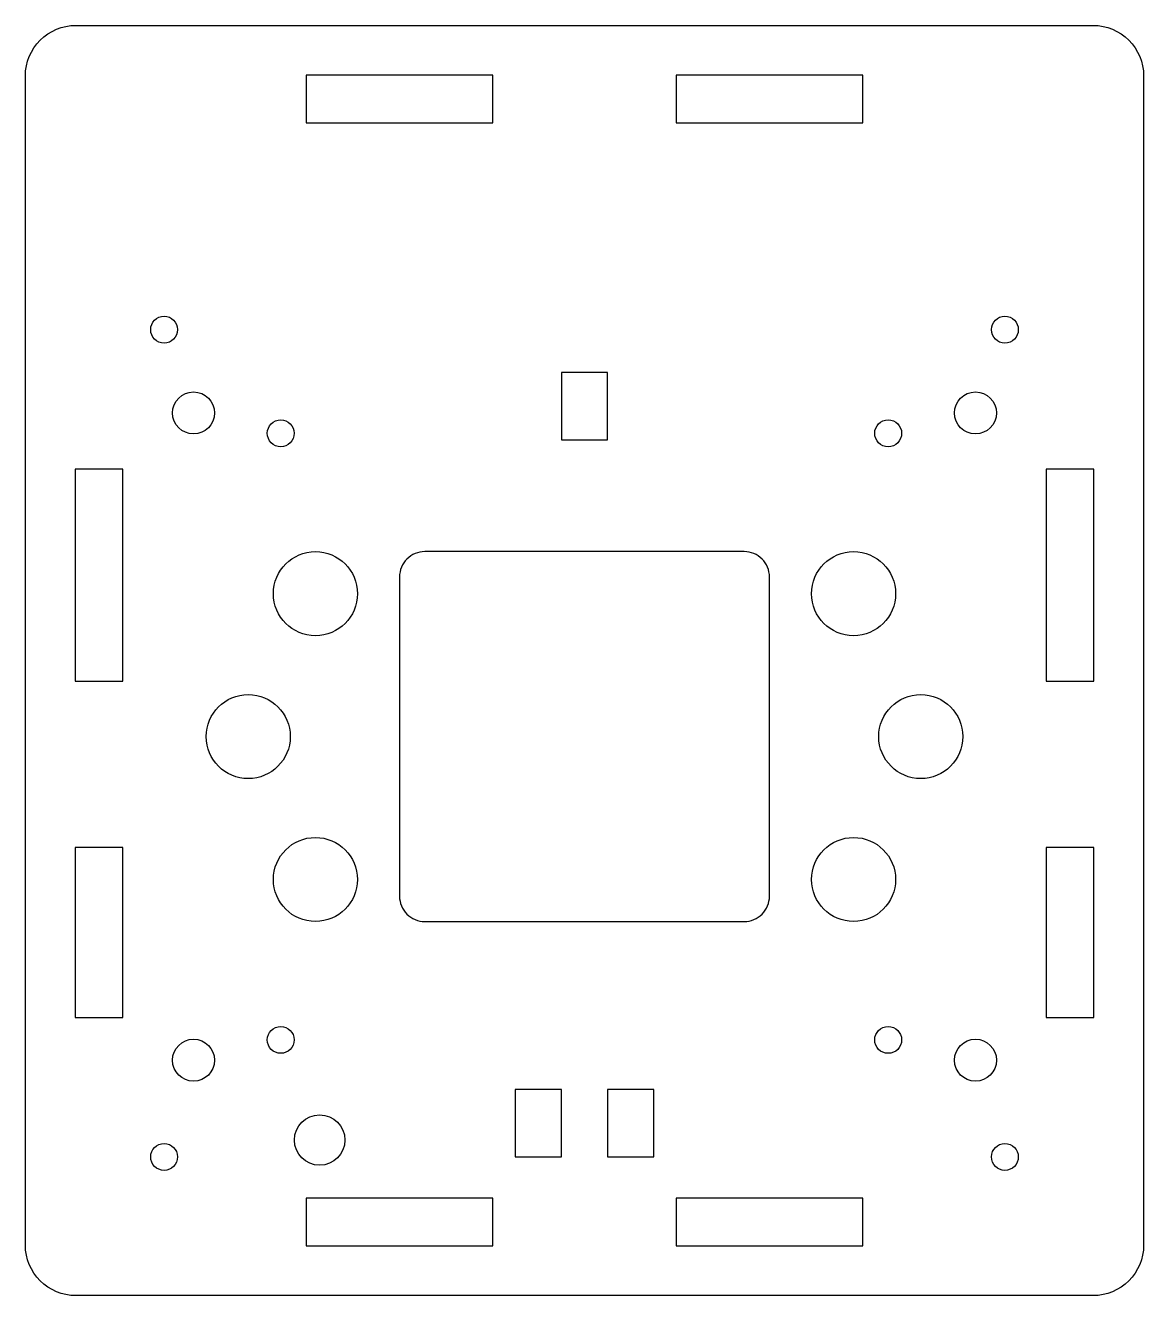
# Model space of a CAD drawing. Header units: millimetres. Extents: x -66 to 66, y -67 to 85.
import ezdxf

# ---------------------------------------------------------------- set-up
doc = ezdxf.new("R2010")
doc.units = ezdxf.units.MM
doc.layers.get('0').update_dxf_attribs({"linetype": 'CONTINUOUS'})

msp = doc.modelspace()

# ---------------------------------------------------------------- linework, layer by layer
for points in [[(-60.5, -66.5, -0.414214), (-66.5, -60.5), (-66.5, 78.6, -0.414214), (-60.5, 84.6), (60.5, 84.6, -0.414214), (66.5, 78.6), (66.5, -60.5, -0.414214), (60.5, -66.5)], [(19, 22), (-19, 22, 0.414214), (-22, 19), (-22, -19, 0.414214), (-19, -22), (19, -22, 0.414214), (22, -19), (22, 19, 0.414214)]]:
    msp.add_lwpolyline(points, format="xyb", close=True)
for points in [[(-10.9, 73), (-10.9, 78.7), (-33.1, 78.7), (-33.1, 73)], [(10.9, 73), (33.1, 73), (33.1, 78.7), (10.9, 78.7)], [(2.75, 35.3), (2.75, 43.3), (-2.75, 43.3), (-2.75, 35.3)], [(-60.6, 6.6), (-54.9, 6.6), (-54.9, 31.8), (-60.6, 31.8)], [(54.9, 6.6), (60.6, 6.6), (60.6, 31.8), (54.9, 31.8)], [(-60.6, -33.4), (-54.9, -33.4), (-54.9, -13.2), (-60.6, -13.2)], [(54.9, -33.4), (60.6, -33.4), (60.6, -13.2), (54.9, -13.2)], [(-8.25, -50), (-2.75, -50), (-2.75, -42), (-8.25, -42)], [(2.75, -50), (8.25, -50), (8.25, -42), (2.75, -42)], [(-10.9, -60.6), (-10.9, -54.9), (-33.1, -54.9), (-33.1, -60.6)], [(33.1, -60.6), (33.1, -54.9), (10.9, -54.9), (10.9, -60.6)]]:
    msp.add_lwpolyline(points, close=True)
for centre, radius in [((-50, 48.41), 1.6), ((50, 48.41), 1.6), ((-46.5, 38.5), 2.5), ((46.5, 38.5), 2.5), ((-36.13, 36.08), 1.6), ((36.12, 36.08), 1.6), ((-32, 17), 5), ((32, 17), 5), ((-40, 0), 5), ((40, 0), 5), ((-32, -17), 5), ((32, -17), 5), ((-36.13, -36.08), 1.6), ((36.12, -36.08), 1.6), ((-46.5, -38.5), 2.5), ((46.5, -38.5), 2.5), ((-31.5, -48), 3), ((-50, -50), 1.6), ((50, -50), 1.6)]:
    msp.add_circle(centre, radius)

doc.saveas('drawing.dxf')
